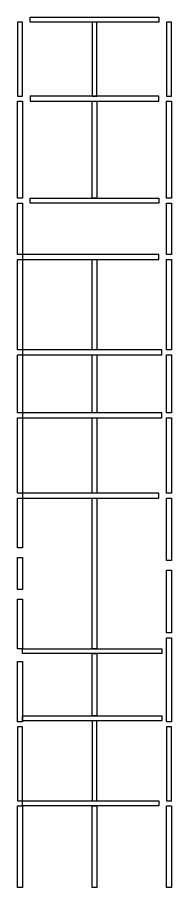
# Model space of a CAD drawing. Header units: inches. Extents: x -605 to 2991212, y -2872845 to 0.
# Drawn here: x 2415451 to 2422651, y -2774844 to -2734155 of the extents above; entities that cross this region are included whole.
import ezdxf

# ---------------------------------------------------------------- set-up
doc = ezdxf.new("R2010")
doc.units = ezdxf.units.IN
doc.header["$LTSCALE"] = 600
doc.header["$MEASUREMENT"] = 0
doc.layers.add('PV_MASONRY', color=10, linetype='Continuous', lineweight=0)
doc.layers.add('RC BEAM', color=130, linetype='Continuous')

msp = doc.modelspace()

# ---------------------------------------------------------------- linework, layer by layer
at = {"layer": 'PV_MASONRY'}
for p, q in [((2415680.8, -2759410.1), (2415450.9, -2759410.1)), ((2415680.8, -2761360.3), (2415450.9, -2761360.3))]:
    msp.add_line(p, q, dxfattribs=at)
at = {"layer": 'RC BEAM'}
for points in [[(2422050.9, -2734375.2), (2416050.9, -2734375.2), (2416050.9, -2734145.2), (2422050.9, -2734145.2)], [(2415450.9, -2737843.6), (2415680.9, -2737843.6), (2415680.9, -2734375.2), (2415450.9, -2734375.2)], [(2422420.9, -2737843.6), (2422650.9, -2737843.6), (2422650.9, -2734375.2), (2422420.9, -2734375.2)], [(2416050.9, -2738073.6), (2422050.9, -2738073.6), (2422050.9, -2737843.6), (2416050.9, -2737843.6)], [(2415680.9, -2742613.6), (2415450.9, -2742613.6), (2415450.9, -2738073.6), (2415680.9, -2738073.6)], [(2422650.9, -2742613.6), (2422420.9, -2742613.6), (2422420.9, -2738073.6), (2422650.9, -2738073.6)], [(2416050.9, -2742613.6), (2422050.9, -2742613.6), (2422050.9, -2742843.6), (2416050.9, -2742843.6)], [(2415680.9, -2745243.6), (2415450.9, -2745243.6), (2415450.9, -2742843.6), (2415680.9, -2742843.6)], [(2422650.9, -2745243.6), (2422420.9, -2745243.6), (2422420.9, -2742843.6), (2422650.9, -2742843.6)], [(2422050.9, -2745243.6), (2415680.9, -2745243.6), (2415680.9, -2745473.6), (2422050.9, -2745473.6)], [(2415680.9, -2749696.3), (2415450.9, -2749696.3), (2415450.9, -2745473.6), (2415680.9, -2745473.6)], [(2422650.9, -2749696.3), (2422420.9, -2749696.3), (2422420.9, -2745473.6), (2422650.9, -2745473.6)], [(2415680.9, -2749926.3), (2422200.9, -2749926.3), (2422200.9, -2749696.3), (2415680.9, -2749696.3)], [(2415680.9, -2752643.6), (2415450.9, -2752643.6), (2415450.9, -2749926.3), (2415680.9, -2749926.3)], [(2422650.9, -2752643.6), (2422420.9, -2752643.6), (2422420.9, -2749926.3), (2422650.9, -2749926.3)], [(2415680.9, -2756397.7), (2415450.9, -2756397.7), (2415450.9, -2752873.6), (2415680.9, -2752873.6)], [(2415680.9, -2752873.6), (2422200.9, -2752873.6), (2422200.9, -2752643.6), (2415680.9, -2752643.6)], [(2422650.9, -2756397.7), (2422420.9, -2756397.7), (2422420.9, -2752873.6), (2422650.9, -2752873.6)], [(2415680.9, -2758960.1), (2415450.9, -2758960.1), (2415450.9, -2756627.7), (2415680.9, -2756627.7)], [(2415680.9, -2756627.7), (2422050.9, -2756627.7), (2422050.9, -2756397.7), (2415680.9, -2756397.7)], [(2422650.9, -2759552.7), (2422420.9, -2759552.7), (2422420.9, -2756627.7), (2422650.9, -2756627.7)], [(2415680.9, -2760910.3), (2415450.9, -2760910.3), (2415450.9, -2759410.1), (2415680.9, -2759410.1)], [(2422650.9, -2762927.7), (2422420.9, -2762927.7), (2422420.9, -2760002.7), (2422650.9, -2760002.7)], [(2415680.9, -2763673.6), (2415450.9, -2763673.6), (2415450.9, -2761360.3), (2415680.9, -2761360.3)], [(2422650.9, -2767089.3), (2422420.9, -2767089.3), (2422420.9, -2763157.7), (2422650.9, -2763157.7)], [(2422200.9, -2763903.6), (2415680.9, -2763903.6), (2415680.9, -2763673.6), (2422200.9, -2763673.6)], [(2415680.9, -2767089.3), (2415450.9, -2767089.3), (2415450.9, -2764273.6), (2415680.9, -2764273.6)], [(2422200.9, -2767049.3), (2415680.9, -2767049.3), (2415680.9, -2766819.3), (2422200.9, -2766819.3)], [(2415450.9, -2770790.8), (2415680.9, -2770790.8), (2415680.9, -2767319.3), (2415450.9, -2767319.3)], [(2422420.9, -2770790.8), (2422650.9, -2770790.8), (2422650.9, -2767319.3), (2422420.9, -2767319.3)], [(2422050.9, -2771020.8), (2415680.9, -2771020.8), (2415680.9, -2770790.8), (2422050.9, -2770790.8)], [(2415680.9, -2774843.6), (2415450.9, -2774843.6), (2415450.9, -2771020.8), (2415680.9, -2771020.8)], [(2422650.9, -2774843.6), (2422420.9, -2774843.6), (2422420.9, -2771020.8), (2422650.9, -2771020.8)]]:
    msp.add_lwpolyline(points, close=True, dxfattribs=at)
at = {"layer": 'RC BEAM', "color": 4}
for points in [[(2418935.9, -2737843.6), (2419165.9, -2737843.6), (2419165.9, -2734375.2), (2418935.9, -2734375.2)], [(2419165.9, -2742613.6), (2418935.9, -2742613.6), (2418935.9, -2738073.6), (2419165.9, -2738073.6)], [(2419165.9, -2749696.3), (2418935.9, -2749696.3), (2418935.9, -2745473.6), (2419165.9, -2745473.6)], [(2419165.9, -2752643.6), (2418935.9, -2752643.6), (2418935.9, -2749926.3), (2419165.9, -2749926.3)], [(2419165.9, -2756397.7), (2418935.9, -2756397.7), (2418935.9, -2752873.6), (2419165.9, -2752873.6)], [(2419165.9, -2763673.6), (2418935.9, -2763673.6), (2418935.9, -2756627.7), (2419165.9, -2756627.7)], [(2419165.9, -2766819.3), (2418935.9, -2766819.3), (2418935.9, -2763903.6), (2419165.9, -2763903.6)], [(2418935.9, -2770790.8), (2419165.9, -2770790.8), (2419165.9, -2767049.3), (2418935.9, -2767049.3)], [(2419165.9, -2774843.6), (2418935.9, -2774843.6), (2418935.9, -2771020.8), (2419165.9, -2771020.8)]]:
    msp.add_lwpolyline(points, close=True, dxfattribs=at)

doc.saveas('drawing.dxf')
